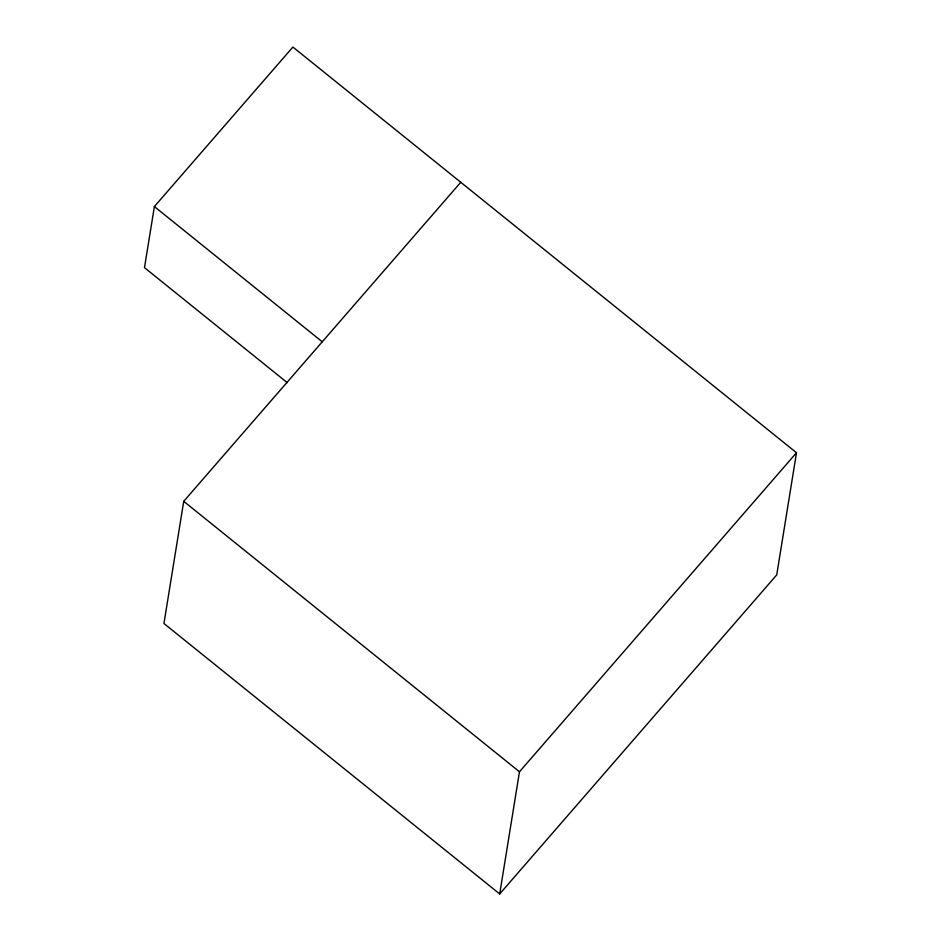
<?xml version="1.0" encoding="UTF-8"?>
<svg xmlns="http://www.w3.org/2000/svg" width="941" height="941" viewBox="0 0 941 941"><rect width="100%" height="100%" fill="white"/><g stroke="black" fill="none" stroke-linecap="round" stroke-linejoin="round"><path stroke-width="1.41" d="M460.772 182.283L183.73 501.33L163.946 623.495L499.695 893.95L776.725 574.904L796.509 452.739L292.898 47.05L154.383 206.573L144.491 267.656L287.24 382.646M499.695 893.95L519.479 771.785L796.509 452.739M154.383 206.573L322.257 341.806M183.73 501.33L519.479 771.785"/></g></svg>
